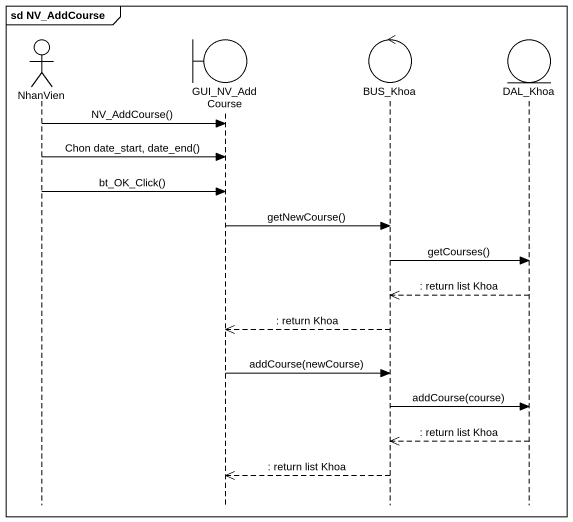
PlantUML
@startuml
mainframe sd NV_AddCourse
hide footbox
actor NhanVien
boundary GUI_NV_AddCourse
control BUS_Khoa
entity DAL_Khoa

NhanVien -> GUI_NV_AddCourse : NV_AddCourse()
NhanVien -> GUI_NV_AddCourse : Chon date_start, date_end()
NhanVien -> GUI_NV_AddCourse : bt_OK_Click()
GUI_NV_AddCourse -> BUS_Khoa : getNewCourse()
BUS_Khoa -> DAL_Khoa : getCourses()
DAL_Khoa -->> BUS_Khoa : : return list Khoa
BUS_Khoa -->> GUI_NV_AddCourse : : return Khoa
GUI_NV_AddCourse -> BUS_Khoa : addCourse(newCourse)
BUS_Khoa -> DAL_Khoa : addCourse(course)
DAL_Khoa -->> BUS_Khoa : : return list Khoa
BUS_Khoa -->> GUI_NV_AddCourse : : return list Khoa
@enduml
